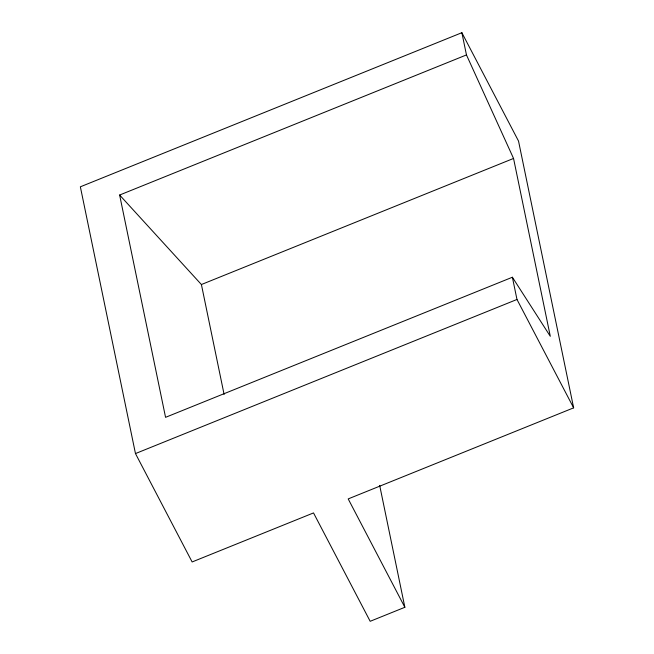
<?xml version="1.0" encoding="UTF-8"?>
<svg xmlns="http://www.w3.org/2000/svg" width="654" height="654" viewBox="0 0 654 654"><rect width="100%" height="100%" fill="white"/><g stroke="black" fill="none" stroke-linecap="round" stroke-linejoin="round"><path stroke-width="0.98" d="M404.859 607.288L348.198 498.912L573.64 407.851L518.532 141.076L461.871 32.7L80.36 186.807L135.468 453.574L192.129 561.958L313.519 512.924L370.18 621.3L404.859 607.288L379.68 485.399M466.466 54.928L513.545 158.448L550.292 336.295L512.384 277.239L165.56 417.334L119.633 195.031L466.466 54.928L461.871 32.7M119.633 195.031L201.407 284.531L513.545 158.448M135.468 453.574L516.979 299.467L512.384 277.239M516.979 299.467L573.64 407.851M201.407 284.531L224.109 394.436"/></g></svg>
